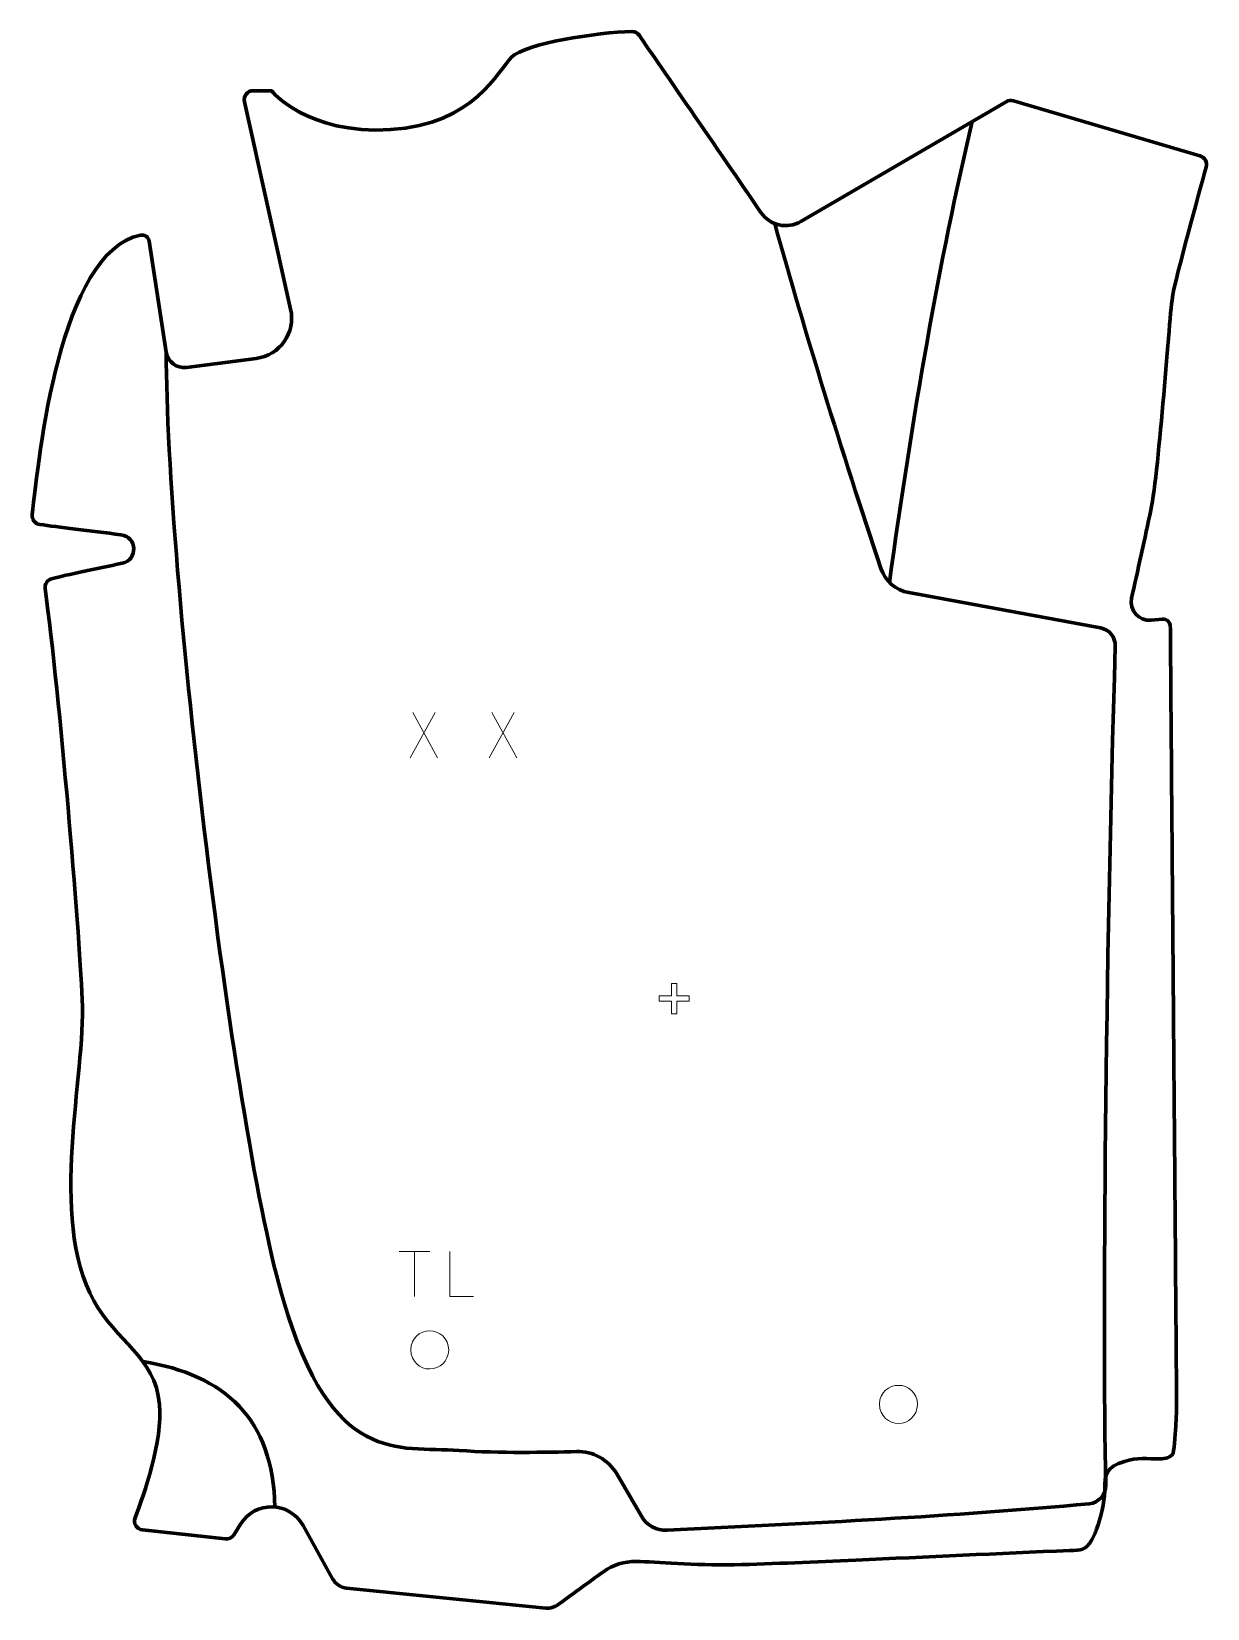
# Model space of a CAD drawing. Header units: millimetres. Extents: x -330 to 319, y -431 to 439.
import ezdxf

# ---------------------------------------------------------------- set-up
doc = ezdxf.new("R2010")
doc.units = ezdxf.units.MM
doc.header["$MEASUREMENT"] = 0
doc.layers.add('layer 2', color=7, linetype='Continuous', plot=False)
doc.layers.add('layer 3', color=7, linetype='Continuous')

msp = doc.modelspace()

# ---------------------------------------------------------------- linework, layer by layer
at = {"layer": 'layer 2', "color": 230, "lineweight": 200}
msp.add_open_spline([(-268.8897, -388.1559), (-268.8897, -388.1559), (-223.2367, -393.0744), (-223.2367, -393.0744), (-223.2367, -393.0744), (-221.3127, -393.2814), (-219.4415, -392.3617), (-218.4329, -390.7125), (-218.4329, -390.7125), (-218.4329, -390.7125), (-214.9044, -384.9425), (-214.9044, -384.9425), (-214.9044, -384.9425), (-206.9091, -371.8685), (-187.7536, -372.2809), (-180.3305, -385.6872), (-180.3305, -385.6872), (-180.3305, -385.6872), (-164.0515, -415.0866), (-164.0515, -415.0866), (-164.0515, -415.0866), (-162.4633, -417.9551), (-159.5663, -419.8625), (-156.2999, -420.1903), (-156.2999, -420.1903), (-156.2999, -420.1903), (-46.3956, -431.217), (-46.3956, -431.217), (-46.3956, -431.217), (-43.9402, -431.4636), (-41.4817, -430.7958), (-39.4903, -429.3406), (-39.4903, -429.3406), (-33.8462, -425.2156), (-21.7812, -416.4088), (-14.5048, -411.1768), (-14.5048, -411.1768), (-9.2731, -407.4148), (-2.969, -405.4403), (3.4777, -405.5369), (3.4777, -405.5369), (14.7497, -405.7056), (35.4186, -407.8455), (57.6213, -407.3358), (57.6213, -407.3358), (79.8977, -406.8178), (102.3919, -405.7296), (124.6622, -404.7775), (124.6622, -404.7775), (164.0472, -403.0926), (203.45, -401.0693), (242.8289, -399.4757), (242.8289, -399.4757), (249.0746, -399.2229), (251.4383, -399.6694), (254.9725, -393.5426), (254.9725, -393.5426), (256.0622, -391.6533), (256.8838, -389.6621), (257.6547, -387.6277), (257.6547, -387.6277), (259.7946, -381.9348), (262.0069, -372.7662), (262.088, -366.6508), (262.088, -366.6508), (262.088, -366.6508), (262.0923, -366.3311), (262.0923, -366.3311), (262.0923, -366.3311), (262.1304, -356.7418), (263.2223, -353.4114), (272.9356, -350.3057), (272.9356, -350.3057), (280.1791, -348.0715), (285.4528, -348.9377), (292.7399, -348.8577), (292.7399, -348.8577), (295.0717, -348.8321), (298.988, -348.3453), (299.786, -345.7101), (299.786, -345.7101), (300.5923, -343.0476), (301.2437, -332.7139), (301.413, -329.493), (301.413, -329.493), (301.6804, -324.4023), (301.797, -319.2886), (301.762, -314.1908), (301.762, -314.1908), (301.7472, -312.3591), (301.7322, -310.5275), (301.7173, -308.6959), (301.7173, -308.6959), (301.6348, -298.5385), (301.5522, -288.3811), (301.4697, -278.2237), (301.4697, -278.2237), (301.4697, -278.2237), (301.4655, -277.7242), (301.4655, -277.7242), (301.4655, -277.7242), (301.2352, -249.399), (301.0049, -221.0737), (300.7748, -192.7485), (300.7748, -192.7485), (300.5926, -170.3444), (300.4105, -147.9402), (300.2284, -125.5361), (300.2284, -125.5361), (300.1561, -116.6441), (300.0837, -107.7521), (300.0115, -98.8601), (300.0115, -98.8601), (299.9766, -94.5626), (299.9415, -90.265), (299.9067, -85.9675), (299.9067, -85.9675), (299.8756, -82.1542), (299.8447, -78.3408), (299.8137, -74.5275), (299.8137, -74.5275), (299.7794, -70.3116), (299.7452, -66.0957), (299.7109, -61.8798), (299.7109, -61.8798), (299.6063, -49.0115), (299.5017, -36.1432), (299.3971, -23.275), (299.3971, -23.275), (299.3638, -19.1798), (299.3305, -15.0845), (299.2972, -10.9893), (299.2972, -10.9893), (299.0749, 16.3605), (298.8525, 43.7102), (298.6302, 71.06), (298.6302, 71.06), (298.6105, 73.481), (298.5908, 75.902), (298.5711, 78.323), (298.5711, 78.323), (298.5085, 86.0226), (298.446, 93.7222), (298.3833, 101.4217), (298.3833, 101.4217), (298.3609, 104.1808), (298.3385, 106.9398), (298.3161, 109.6988), (298.3161, 109.6988), (298.3137, 109.9888), (298.3114, 110.2787), (298.309, 110.5686), (298.309, 110.5686), (298.29, 112.9153), (296.2569, 114.7398), (293.9173, 114.5102), (293.9173, 114.5102), (293.9173, 114.5102), (287.6897, 113.8988), (287.6897, 113.8988), (287.6897, 113.8988), (280.9245, 113.2342), (275.4815, 119.3552), (276.9451, 125.9824), (276.9451, 125.9824), (279.9325, 139.5066), (284.5108, 160.3543), (287.5158, 174.6037), (287.5158, 174.6037), (292.297, 197.2768), (297.6718, 281.9939), (299.6637, 293.5294), (299.6637, 293.5294), (301.3256, 303.1521), (313.9424, 349.0418), (318.0803, 363.9943), (318.0803, 363.9943), (318.8061, 366.6179), (317.2927, 369.3357), (314.6786, 370.1079), (314.6786, 370.1079), (314.6786, 370.1079), (211.7017, 400.5255), (211.7017, 400.5255), (211.7017, 400.5255), (210.3777, 400.9163), (208.9503, 400.7435), (207.7586, 400.0474), (207.7586, 400.0474), (207.7586, 400.0474), (94.4541, 333.8871), (94.4541, 333.8871), (94.4541, 333.8871), (86.9386, 329.5261), (77.3261, 331.6865), (72.408, 338.8426), (72.408, 338.8426), (54.7462, 364.5418), (15.5547, 421.5764), (5.3139, 436.555), (5.3139, 436.555), (4.3713, 437.9333), (2.8025, 438.7553), (1.131, 438.7323), (1.131, 438.7323), (-17.8608, 438.4713), (-57.888, 431.9971), (-65.0952, 424.8019), (-65.0952, 424.8019), (-72.6655, 417.2439), (-85.8139, 387.4113), (-132.0317, 384.6268), (-132.0317, 384.6268), (-178.2498, 381.8423), (-197.7729, 406.1064), (-197.7729, 406.1064), (-197.7729, 406.1064), (-197.7729, 406.1064), (-207.779, 406.1064), (-207.779, 406.1064), (-207.779, 406.1064), (-210.9777, 406.1064), (-213.3536, 403.1498), (-212.6601, 400.0323), (-212.6601, 400.0323), (-212.6601, 400.0323), (-187.1751, 285.4846), (-187.1751, 285.4846), (-187.1751, 285.4846), (-184.3112, 272.6135), (-193.1317, 260.0649), (-206.2293, 258.3754), (-206.2293, 258.3754), (-206.2293, 258.3754), (-244.7262, 253.4101), (-244.7262, 253.4101), (-244.7262, 253.4101), (-250.0792, 252.7197), (-255.0065, 256.4181), (-255.8295, 261.7434), (-255.8295, 261.7434), (-255.8295, 261.7434), (-265.3069, 323.0833), (-265.3069, 323.0833), (-265.3069, 323.0833), (-265.6575, 325.3531), (-267.8479, 326.8559), (-270.099, 326.3818), (-270.099, 326.3818), (-314.8139, 316.9655), (-326.1229, 204.0773), (-329.8578, 172.2341), (-329.8578, 172.2341), (-330.1735, 169.5413), (-328.2816, 167.0917), (-325.5924, 166.7125), (-325.5924, 166.7125), (-315.7541, 165.3236), (-297.8672, 163.1561), (-280.8139, 161.0687), (-280.8139, 161.0687), (-271.829, 159.9691), (-271.2999, 147.1643), (-280.162, 145.3225), (-280.162, 145.3225), (-294.8143, 142.277), (-309.9982, 139.1171), (-318.9728, 136.81), (-318.9728, 136.81), (-321.4275, 136.1792), (-323.0199, 133.8149), (-322.6781, 131.3076), (-322.6781, 131.3076), (-314.4054, 70.621), (-304.1064, -54.3213), (-302.1616, -95.4834), (-302.1616, -95.4834), (-300.1694, -137.6467), (-321.2863, -214.8147), (-295.7869, -261.7514), (-295.7869, -261.7514), (-283.7938, -283.8272), (-261.9202, -292.575), (-259.5294, -318.8277), (-259.5294, -318.8277), (-257.6907, -339.021), (-268.1093, -368.7468), (-273.0172, -381.3942), (-273.0172, -381.3942), (-274.2046, -384.4542), (-272.1575, -387.8039), (-268.8897, -388.1559)], degree=3, knots=[0, 0, 0, 0, 0.01351351, 0.01351351, 0.01351351, 0.01351351, 0.02702703, 0.02702703, 0.02702703, 0.02702703, 0.04054054, 0.04054054, 0.04054054, 0.04054054, 0.05405405, 0.05405405, 0.05405405, 0.05405405, 0.06756757, 0.06756757, 0.06756757, 0.06756757, 0.08108108, 0.08108108, 0.08108108, 0.08108108, 0.09459459, 0.09459459, 0.09459459, 0.09459459, 0.10810811, 0.10810811, 0.10810811, 0.10810811, 0.12162162, 0.12162162, 0.12162162, 0.12162162, 0.13513514, 0.13513514, 0.13513514, 0.13513514, 0.14864865, 0.14864865, 0.14864865, 0.14864865, 0.16216216, 0.16216216, 0.16216216, 0.16216216, 0.17567568, 0.17567568, 0.17567568, 0.17567568, 0.18918919, 0.18918919, 0.18918919, 0.18918919, 0.2027027, 0.2027027, 0.2027027, 0.2027027, 0.21621622, 0.21621622, 0.21621622, 0.21621622, 0.22972973, 0.22972973, 0.22972973, 0.22972973, 0.24324324, 0.24324324, 0.24324324, 0.24324324, 0.25675676, 0.25675676, 0.25675676, 0.25675676, 0.27027027, 0.27027027, 0.27027027, 0.27027027, 0.28378378, 0.28378378, 0.28378378, 0.28378378, 0.2972973, 0.2972973, 0.2972973, 0.2972973, 0.31081081, 0.31081081, 0.31081081, 0.31081081, 0.32432432, 0.32432432, 0.32432432, 0.32432432, 0.33783784, 0.33783784, 0.33783784, 0.33783784, 0.35135135, 0.35135135, 0.35135135, 0.35135135, 0.36486486, 0.36486486, 0.36486486, 0.36486486, 0.37837838, 0.37837838, 0.37837838, 0.37837838, 0.39189189, 0.39189189, 0.39189189, 0.39189189, 0.40540541, 0.40540541, 0.40540541, 0.40540541, 0.41891892, 0.41891892, 0.41891892, 0.41891892, 0.43243243, 0.43243243, 0.43243243, 0.43243243, 0.44594595, 0.44594595, 0.44594595, 0.44594595, 0.45945946, 0.45945946, 0.45945946, 0.45945946, 0.47297297, 0.47297297, 0.47297297, 0.47297297, 0.48648649, 0.48648649, 0.48648649, 0.48648649, 0.5, 0.5, 0.5, 0.5, 0.51351351, 0.51351351, 0.51351351, 0.51351351, 0.52702703, 0.52702703, 0.52702703, 0.52702703, 0.54054054, 0.54054054, 0.54054054, 0.54054054, 0.55405405, 0.55405405, 0.55405405, 0.55405405, 0.56756757, 0.56756757, 0.56756757, 0.56756757, 0.58108108, 0.58108108, 0.58108108, 0.58108108, 0.59459459, 0.59459459, 0.59459459, 0.59459459, 0.60810811, 0.60810811, 0.60810811, 0.60810811, 0.62162162, 0.62162162, 0.62162162, 0.62162162, 0.63513514, 0.63513514, 0.63513514, 0.63513514, 0.64864865, 0.64864865, 0.64864865, 0.64864865, 0.66216216, 0.66216216, 0.66216216, 0.66216216, 0.67567568, 0.67567568, 0.67567568, 0.67567568, 0.68918919, 0.68918919, 0.68918919, 0.68918919, 0.7027027, 0.7027027, 0.7027027, 0.7027027, 0.71621622, 0.71621622, 0.71621622, 0.71621622, 0.72972973, 0.72972973, 0.72972973, 0.72972973, 0.74324324, 0.74324324, 0.74324324, 0.74324324, 0.75675676, 0.75675676, 0.75675676, 0.75675676, 0.77027027, 0.77027027, 0.77027027, 0.77027027, 0.78378378, 0.78378378, 0.78378378, 0.78378378, 0.7972973, 0.7972973, 0.7972973, 0.7972973, 0.81081081, 0.81081081, 0.81081081, 0.81081081, 0.82432432, 0.82432432, 0.82432432, 0.82432432, 0.83783784, 0.83783784, 0.83783784, 0.83783784, 0.85135135, 0.85135135, 0.85135135, 0.85135135, 0.86486486, 0.86486486, 0.86486486, 0.86486486, 0.87837838, 0.87837838, 0.87837838, 0.87837838, 0.89189189, 0.89189189, 0.89189189, 0.89189189, 0.90540541, 0.90540541, 0.90540541, 0.90540541, 0.91891892, 0.91891892, 0.91891892, 0.91891892, 0.93243243, 0.93243243, 0.93243243, 0.93243243, 0.94594595, 0.94594595, 0.94594595, 0.94594595, 0.95945946, 0.95945946, 0.95945946, 0.95945946, 0.97297297, 0.97297297, 0.97297297, 0.97297297, 1, 1, 1, 1], dxfattribs=at)
at = {"layer": 'layer 2', "color": 250, "lineweight": 9}
for points in [[(-107.4907, 62.8802), (-107.4907, 62.8802), (-121.2313, 37.9844), (-121.2313, 37.9844)], [(-119.7767, 62.8802), (-119.7767, 62.8802), (-106.0361, 37.9267), (-106.0361, 37.9267)], [(-63.8814, 62.9091), (-63.8814, 62.9091), (-77.622, 38.0133), (-77.622, 38.0133)], [(-76.1674, 62.9091), (-76.1674, 62.9091), (-62.4268, 37.9556), (-62.4268, 37.9556)], [(-127.2703, -234.4478), (-127.2703, -234.4478), (-110.2831, -234.4478), (-110.2831, -234.4478)], [(-118.7765, -259.3778), (-118.7765, -259.3778), (-118.7765, -234.4243), (-118.7765, -234.4243)]]:
    msp.add_open_spline(points, degree=3, dxfattribs=at)
for points, knots in [([(-86.2807, -259.3779), (-86.2807, -259.3779), (-99.2298, -259.3779), (-99.2298, -259.3779), (-99.2298, -259.3779), (-99.2298, -259.3779), (-99.2298, -234.4243), (-99.2298, -234.4243)], [0, 0, 0, 0, 0.33333333, 0.33333333, 0.33333333, 0.33333333, 1, 1, 1, 1]), ([(-120.906, -288.6863), (-120.8353, -282.0459), (-115.5613, -278.1999), (-110.406, -278.2969), (-110.406, -278.2969), (-105.2507, -278.1999), (-99.9767, -282.2633), (-99.906, -288.9037), (-99.906, -288.9037), (-100.2762, -295.233), (-104.7181, -299.2637), (-110.406, -299.2931), (-110.406, -299.2931), (-115.5613, -299.3901), (-120.8353, -295.3267), (-120.906, -288.6863)], [0, 0, 0, 0, 0.2, 0.2, 0.2, 0.2, 0.4, 0.4, 0.4, 0.4, 0.6, 0.6, 0.6, 0.6, 1, 1, 1, 1]), ([(137.8093, -318.7341), (137.88, -312.0937), (143.154, -308.2477), (148.3093, -308.3447), (148.3093, -308.3447), (153.4646, -308.2477), (158.7386, -312.3111), (158.8093, -318.9515), (158.8093, -318.9515), (158.4391, -325.2808), (153.9972, -329.3115), (148.3093, -329.3409), (148.3093, -329.3409), (143.154, -329.4379), (137.88, -325.3745), (137.8093, -318.7341)], [0, 0, 0, 0, 0.2, 0.2, 0.2, 0.2, 0.4, 0.4, 0.4, 0.4, 0.6, 0.6, 0.6, 0.6, 1, 1, 1, 1])]:
    msp.add_open_spline(points, degree=3, knots=knots, dxfattribs=at)
at = {"layer": 'layer 3', "color": 142, "lineweight": 200}
for points in [[(188.968, 389.0757), (170.7354, 312.3197), (155.9854, 226.2363), (143.2374, 134.7896)], [(-268.7748, -295.2111), (-223.3416, -302.4063), (-196.7231, -327.0161), (-195.8725, -375.4775)]]:
    msp.add_open_spline(points, degree=3, dxfattribs=at)
msp.add_open_spline([(-255.8293, 261.7436), (-255.8293, 139.4263), (-218.2881, -169.9587), (-191.1948, -261.5978), (-191.1948, -261.5978), (-164.1014, -353.2368), (-128.4458, -341.8777), (-94.1809, -344.2681), (-94.1809, -344.2681), (-72.145, -345.8058), (-45.5992, -345.3659), (-29.4578, -344.8558), (-29.4578, -344.8558), (-20.3505, -344.5683), (-11.8217, -349.2973), (-7.2406, -357.1738), (-7.2406, -357.1738), (-7.2406, -357.1738), (6.3848, -380.6003), (6.3848, -380.6003), (6.3848, -380.6003), (9.2969, -385.6069), (14.7579, -388.5731), (20.5431, -388.2898), (20.5431, -388.2898), (100.6558, -384.3687), (178.5156, -380.7301), (253.5692, -373.6442), (253.5692, -373.6442), (258.7744, -373.1525), (262.7231, -368.7368), (262.6278, -363.5093), (262.6278, -363.5093), (260.9158, -269.5708), (262.4017, -84.9715), (267.9279, 99.554), (267.9279, 99.554), (268.0758, 104.4928), (264.5981, 108.7999), (259.7382, 109.6918), (259.7382, 109.6918), (259.7382, 109.6918), (153.9111, 129.1142), (153.9111, 129.1142), (153.9111, 129.1142), (146.7382, 130.4309), (140.8471, 135.5482), (138.5445, 142.4679), (138.5445, 142.4679), (116.5611, 208.5404), (96.777, 272.2779), (80.025, 332.7951)], degree=3, knots=[0, 0, 0, 0, 0.07142857, 0.07142857, 0.07142857, 0.07142857, 0.14285714, 0.14285714, 0.14285714, 0.14285714, 0.21428571, 0.21428571, 0.21428571, 0.21428571, 0.28571429, 0.28571429, 0.28571429, 0.28571429, 0.35714286, 0.35714286, 0.35714286, 0.35714286, 0.42857143, 0.42857143, 0.42857143, 0.42857143, 0.5, 0.5, 0.5, 0.5, 0.57142857, 0.57142857, 0.57142857, 0.57142857, 0.64285714, 0.64285714, 0.64285714, 0.64285714, 0.71428571, 0.71428571, 0.71428571, 0.71428571, 0.78571429, 0.78571429, 0.78571429, 0.78571429, 0.85714286, 0.85714286, 0.85714286, 0.85714286, 1, 1, 1, 1], dxfattribs=at)
at = {"layer": 'layer 3', "color": 142, "lineweight": 9}
msp.add_open_spline([(23.022, -103.2709), (23.022, -103.2709), (23.022, -96.3564), (23.022, -96.3564), (23.022, -96.3564), (23.022, -96.3564), (16.1258, -96.3564), (16.1258, -96.3564), (16.1258, -96.3564), (16.1258, -96.3564), (16.1258, -93.4636), (16.1258, -93.4636), (16.1258, -93.4636), (16.1258, -93.4636), (23.022, -93.4636), (23.022, -93.4636), (23.022, -93.4636), (23.022, -93.4636), (23.022, -86.5845), (23.022, -86.5845), (23.022, -86.5845), (23.022, -86.5845), (25.9574, -86.5845), (25.9574, -86.5845), (25.9574, -86.5845), (25.9574, -86.5845), (25.9574, -93.4636), (25.9574, -93.4636), (25.9574, -93.4636), (25.9574, -93.4636), (32.8536, -93.4636), (32.8536, -93.4636), (32.8536, -93.4636), (32.8536, -93.4636), (32.8536, -96.3564), (32.8536, -96.3564), (32.8536, -96.3564), (32.8536, -96.3564), (25.9574, -96.3564), (25.9574, -96.3564), (25.9574, -96.3564), (25.9574, -96.3564), (25.9574, -103.2709), (25.9574, -103.2709), (25.9574, -103.2709), (25.9574, -103.2709), (23.022, -103.2709), (23.022, -103.2709)], degree=3, knots=[0, 0, 0, 0, 0.07692308, 0.07692308, 0.07692308, 0.07692308, 0.15384615, 0.15384615, 0.15384615, 0.15384615, 0.23076923, 0.23076923, 0.23076923, 0.23076923, 0.30769231, 0.30769231, 0.30769231, 0.30769231, 0.38461538, 0.38461538, 0.38461538, 0.38461538, 0.46153846, 0.46153846, 0.46153846, 0.46153846, 0.53846154, 0.53846154, 0.53846154, 0.53846154, 0.61538462, 0.61538462, 0.61538462, 0.61538462, 0.69230769, 0.69230769, 0.69230769, 0.69230769, 0.76923077, 0.76923077, 0.76923077, 0.76923077, 0.84615385, 0.84615385, 0.84615385, 0.84615385, 1, 1, 1, 1], dxfattribs=at)

doc.saveas('drawing.dxf')
